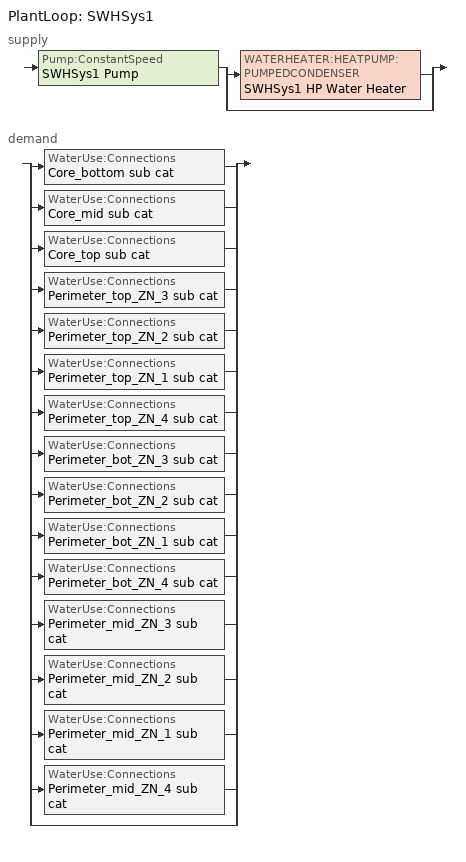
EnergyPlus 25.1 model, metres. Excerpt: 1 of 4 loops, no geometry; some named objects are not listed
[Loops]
PlantLoop 'SWHSys1'
 supply: Pump:ConstantSpeed 'SWHSys1 Pump' > split
  | WATERHEATER:HEATPUMP:PUMPEDCONDENSER 'SWHSys1 HP Water Heater'
  | bypass
 demand: split
  | WaterUse:Connections 'Core_bottom sub cat'
  | WaterUse:Connections 'Core_mid sub cat'
  | WaterUse:Connections 'Core_top sub cat'
  | WaterUse:Connections 'Perimeter_top_ZN_3 sub cat'
  | WaterUse:Connections 'Perimeter_top_ZN_2 sub cat'
  | WaterUse:Connections 'Perimeter_top_ZN_1 sub cat'
  | WaterUse:Connections 'Perimeter_top_ZN_4 sub cat'
  | WaterUse:Connections 'Perimeter_bot_ZN_3 sub cat'
  | WaterUse:Connections 'Perimeter_bot_ZN_2 sub cat'
  | WaterUse:Connections 'Perimeter_bot_ZN_1 sub cat'
  | WaterUse:Connections 'Perimeter_bot_ZN_4 sub cat'
  | WaterUse:Connections 'Perimeter_mid_ZN_3 sub cat'
  | WaterUse:Connections 'Perimeter_mid_ZN_2 sub cat'
  | WaterUse:Connections 'Perimeter_mid_ZN_1 sub cat'
  | WaterUse:Connections 'Perimeter_mid_ZN_4 sub cat'
  | bypass
[Sizing:Plant]
SWHSys1: Loop Type=Heating; Design Loop Exit Temperature=60; Loop Design Temperature Difference=5
[FAN:ONOFF]
SWHSys1 HP Water Heater Fan: Availability Schedule=Always_On; Fan Total Efficiency=0.7; Pressure Rise=100; Maximum Flow Rate=0.33563; Motor Efficiency=0.9; Motor In Airstream Fraction=1; EndUse Subcategory=General
[COIL:WATERHEATING:AIRTOWATERHEATPUMP:VARIABLESPEED]
SWHSys1 HP Water Heater VS Coil: Number of Speeds=10; Nominal Speed Level=10; Rated Water Heating Capacity=5000; Rated Evaporator Inlet Air DryBulb Temperature=29.44; Rated Evaporator Inlet Air WetBulb Temperature=22.22; Rated Condenser Inlet Water Temperature=55.72; Rated Evaporator Air Flow Rate=0.33563; Rated Condenser Water Flow Rate=0.00025; Evaporator Fan Power Included in Rated COP=No; Condenser Pump Power Included in Rated COP=No; Condenser Pump Heat Included in Rated Heating Capacity and Rated COP=No; Fraction of Condenser Pump Heat to Water=0.1; Crankcase Heater Capacity=0; Maximum Ambient Temperature for Crankcase Heater Operation=10; Evaporator Air Temperature Type for Curve Objects=WetBulbTemperature; Part Load Fraction Correlation Curve=ASIHP_WHPLF; Rated Water Heating Capacity at Speed 1=1000; Rated Water Heating COP at Speed 1=4.5; Rated Sensible Heat Ratio at Speed 1=0.85; Speed 1 Reference Unit Rated Air Flow Rate=0.067126; Speed 1 Reference Unit Rated Water Flow Rate=5e-05; Speed 1 Reference Unit Water Pump Input Power At Rated Conditions=20; Speed 1 Total WH Capacity Function of Temperature Curve=ASIHP_WHCapFT; Speed 1 Total WH Capacity Function of Air Flow Fraction Curve=ASIHP_Constant; Speed 1 Total WH Capacity Function of Water Flow Fraction Curve=ASIHP_Constant; Speed 1 COP Function of Temperature Curve=ASIHP_WHCOPFT; Speed 1 COP Function of Air Flow Fraction Curve=ASIHP_Constant; Speed 1 COP Function of Water Flow Fraction Curve=ASIHP_Constant; Rated Water Heating Capacity at Speed 2=1400; Rated Water Heating COP at Speed 2=4.5; Rated Sensible Heat Ratio at Speed 2=0.85; Speed 2 Reference Unit Rated Air Flow Rate=0.093976; Speed 2 Reference Unit Rated Water Flow Rate=7e-05; Speed 2 Reference Unit Water Pump Input Power At Rated Conditions=28; Speed 2 Total WH Capacity Function of Temperature Curve=ASIHP_WHCapFT; Speed 2 Total WH Capacity Function of Air Flow Fraction Curve=ASIHP_Constant; Speed 2 Total WH Capacity Function of Water Flow Fraction Curve=ASIHP_Constant; Speed 2 COP Function of Temperature Curve=ASIHP_WHCOPFT; Speed 2 COP Function of Air Flow Fraction Curve=ASIHP_Constant; Speed 2 COP Function of Water Flow Fraction Curve=ASIHP_Constant; Rated Water Heating Capacity at speed 3=1800; Rated Water Heating COP at Speed 3=4.4; Rated Sensible Heat Ratio at Speed 3=0.85; Speed 3 Reference Unit Rated Air Flow Rate=0.120827; Speed 3 Reference Unit Rated Water Flow Rate=9e-05; Speed 3 Reference Unit Water Pump Input Power At Rated Conditions=36; Speed 3 Total WH Capacity Function of Temperature Curve=ASIHP_WHCapFT; Speed 3 Total WH Capacity Function of Air Flow Fraction Curve=ASIHP_Constant; Speed 3 Total WH Capacity Function of Water Flow Fraction Curve=ASIHP_Constant; Speed 3 COP Function of Temperature Curve=ASIHP_WHCOPFT; Speed 3 COP Function of Air Flow Fraction Curve=ASIHP_Constant; Speed 3 COP Function of Water Flow Fraction Curve=ASIHP_Constant; Rated Water Heating Capacity at Speed 4=2200; Rated Water Heating COP at Speed 4=4.3; Rated Sensible Heat Ratio at Speed 4=0.85; Speed 4 Reference Unit Rated Air Flow Rate=0.147677; Speed 4 Reference Unit Rated Water Flow Rate=0.00011; Speed 4 Reference Unit Water Pump Input Power At Rated Conditions=44; Speed 4 Total WH Capacity Function of Temperature Curve=ASIHP_WHCapFT; Speed 4 Total WH Capacity Function of Air Flow Fraction Curve=ASIHP_Constant; Speed 4 Total WH Capacity Function of Water Flow Fraction Curve=ASIHP_Constant; Speed 4 COP Function of Temperature Curve=ASIHP_WHCOPFT; Speed 4 COP Function of Air Flow Fraction Curve=ASIHP_Constant; Speed 4 COP Function of Water Flow Fraction Curve=ASIHP_Constant; Rated Water Heating Capacity at Speed 5=2600; Rated Water Heating COP at Speed 5=4.2; Rated Sensible Heat Ratio at Speed 5=0.85; Speed 5 Reference Unit Rated Air Flow Rate=0.174528; Speed 5 Reference Unit Rated Water Flow Rate=0.00013; Speed 5 Reference Unit Water Pump Input Power At Rated Conditions=52; Speed 5 Total WH Capacity Function of Temperature Curve=ASIHP_WHCapFT; Speed 5 Total WH Capacity Function of Air Flow Fraction Curve=ASIHP_Constant; Speed 5 Total WH Capacity Function of Water Flow Fraction Curve=ASIHP_Constant; Speed 5 COP Function of Temperature Curve=ASIHP_WHCOPFT; Speed 5 COP Function of Air Flow Fraction Curve=ASIHP_Constant; Speed 5 COP Function of Water Flow Fraction Curve=ASIHP_Constant; Rated Water Heating Capacity at Speed 6=3000; Rated Water Heating COP at Speed 6=4.1; Rated Sensible Heat Ratio at Speed 6=0.85; Speed 6 Reference Unit Rated Air Flow Rate=0.201378; Speed 6 Reference Unit Rated Water Flow Rate=0.00015; Speed 6 Reference Unit Water Pump Input Power At Rated Conditions=60; Speed 6 Total WH Capacity Function of Temperature Curve=ASIHP_WHCapFT; Speed 6 Total WH Capacity Function of Air Flow Fraction Curve=ASIHP_Constant; Speed 6 Total WH Capacity Function of Water Flow Fraction Curve=ASIHP_Constant; Speed 6 COP Function of Temperature Curve=ASIHP_WHCOPFT; Speed 6 COP Function of Air Flow Fraction Curve=ASIHP_Constant; Speed 6 COP Function of Water Flow Fraction Curve=ASIHP_Constant; Rated Water Heating Capacity at Speed 7=3500; Rated Water Heating COP at Speed 7=3.9; Rated Sensible Heat Ratio at Speed 7=0.85; Speed 7 Reference Unit Rated Air Flow Rate=0.234941; Speed 7 Reference Unit Rated Water Flow Rate=0.000175; Speed 7 Reference Unit Water Pump Input Power At Rated Conditions=70; Speed 7 Total WH Capacity Function of Temperature Curve=ASIHP_WHCapFT; Speed 7 Total WH Capacity Function of Air Flow Fraction Curve=ASIHP_Constant; Speed 7 Total WH Capacity Function of Water Flow Fraction Curve=ASIHP_Constant; Speed 7 COP Function of Temperature Curve=ASIHP_WHCOPFT; Speed 7 COP Function of Air Flow Fraction Curve=ASIHP_Constant; Speed 7 COP Function of Water Flow Fraction Curve=ASIHP_Constant; Rated Water Heating Capacity at Speed 8=4000; Rated Water Heating COP at Speed 8=3.8; Rated Sensible Heat Ratio at Speed 8=0.85; Speed 8 Reference Unit Rated Air Flow Rate=0.268504; Speed 8 Reference Unit Rated Water Flow Rate=0.0002; Speed 8 Reference Unit Water Pump Input Power At Rated Conditions=80; Speed 8 Total WH Capacity Function of Temperature Curve=ASIHP_WHCapFT; Speed 8 Total WH Capacity Function of Air Flow Fraction Curve=ASIHP_Constant; Speed 8 Total WH Capacity Function of Water Flow Fraction Curve=ASIHP_Constant; Speed 8 COP Function of Temperature Curve=ASIHP_WHCOPFT; Speed 8 COP Function of Air Flow Fraction Curve=ASIHP_Constant; Speed 8 COP Function of Water Flow Fraction Curve=ASIHP_Constant; Rated Water Heating Capacity at Speed 9=4500; Rated Water Heating COP at Speed 9=3.7; Rated Sensible Heat Ratio at Speed 9=0.85; Speed 9 Reference Unit Rated Air Flow Rate=0.302067; Speed 9 Reference Unit Rated Water Flow Rate=0.000225; Speed 9 Reference Unit Water Pump Input Power At Rated Conditions=90; Speed 9 Total WH Capacity Function of Temperature Curve=ASIHP_WHCapFT; Speed 9 Total WH Capacity Function of Air Flow Fraction Curve=ASIHP_Constant; Speed 9 Total WH Capacity Function of Water Flow Fraction Curve=ASIHP_Constant; Speed 9 COP Function of Temperature Curve=ASIHP_WHCOPFT; Speed 9 COP Function of Air Flow Fraction Curve=ASIHP_Constant; Speed 9 COP Function of Water Flow Fraction Curve=ASIHP_Constant; Rated Water Heating Capacity at Speed 10=5000; Rated Water Heating COP at Speed 10=3.6; Rated Sensible Heat Ratio at Speed 10=0.85; Speed 10 Reference Unit Rated Air Flow Rate=0.33563; Speed 10 Reference Unit Rated Water Flow Rate=0.00025; Speed 10 Reference Unit Water Pump Input Power At Rated Conditions=100; Speed 10 Total WH Capacity Function of Temperature Curve=ASIHP_WHCapFT; Speed 10 Total WH Capacity Function of Air Flow Fraction Curve=ASIHP_Constant; Speed 10 Total WH Capacity Function of Water Flow Fraction Curve=ASIHP_Constant; Speed 10 COP Function of Temperature Curve=ASIHP_WHCOPFT; Speed 10 COP Function of Air Flow Fraction Curve=ASIHP_Constant; Speed 10 COP Function of Water Flow Fraction Curve=ASIHP_Constant
[Pump:ConstantSpeed]
SWHSys1 Pump: Design Flow Rate=autosize; Design Pump Head=29891; Design Power Consumption=AUTOSIZE; Motor Efficiency=0.3; Fraction of Motor Inefficiencies to Fluid Stream=0; Pump Control Type=Intermittent
[WaterHeater:Mixed]
SWHSys1 Water Heater: Tank Volume=0.378541; Setpoint Temperature Schedule=SWHSys1 Water Heater Backup Setpoint; Deadband Temperature Difference=2; Maximum Temperature Limit=82.2222; Heater Control Type=Cycle; Heater Maximum Capacity=29307.11; Heater Fuel Type=Electricity; Heater Thermal Efficiency=1; Off Cycle Parasitic Fuel Consumption Rate=0; Off Cycle Parasitic Fuel Type=Electricity; Off Cycle Parasitic Heat Fraction to Tank=0; On Cycle Parasitic Fuel Consumption Rate=0; On Cycle Parasitic Fuel Type=Electricity; Ambient Temperature Indicator=zone; Ambient Temperature Zone=CORE_BOTTOM; Off Cycle Loss Coefficient to Ambient Temperature=7.56156; On Cycle Loss Coefficient to Ambient Temperature=7.56156; Use Side Effectiveness=1; Source Side Effectiveness=1; Use Side Design Flow Rate=AUTOSIZE; Source Side Design Flow Rate=AUTOSIZE; Indirect Water Heating Recovery Time=1.5
[WATERHEATER:HEATPUMP:PUMPEDCONDENSER]
SWHSys1 HP Water Heater: Availability Schedule=Always_On; Compressor Setpoint Temperature Schedule=SHWSys1 Water Heater Setpoint Temperature Schedule; Dead Band Temperature Difference=2; Condenser Water Flow Rate=0.00025; Evaporator Air Flow Rate=0.33563; Inlet Air Configuration=OutdoorAirOnly; Tank=SWHSys1 Water Heater; DX Coil=SWHSys1 HP Water Heater VS Coil; Minimum Inlet Air Temperature for Compressor Operation=-5; Maximum Inlet Air Temperature for Compressor Operation=48.8889; Compressor Location=Outdoors; Fan=SWHSys1 HP Water Heater Fan; Fan Placement=BlowThrough; On Cycle Parasitic Electric Load=0; Off Cycle Parasitic Electric Load=0; Parasitic Heat Rejection Location=Outdoors; Tank Element Control Logic=MutuallyExclusive; Control Sensor 1 Weight=1
[PlantLoop]
SWHSys1: Fluid Type=WATER; Plant Equipment Operation Scheme=SWHSys1 Loop Operation Scheme List; Maximum Loop Temperature=60; Minimum Loop Temperature=10; Maximum Loop Flow Rate=AUTOSIZE; Minimum Loop Flow Rate=0; Plant Loop Volume=AUTOSIZE; Load Distribution Scheme=Optimal
[PlantEquipmentList]
SWHSys1 Equipment List: SWHSys1 HP Water Heater
[PlantEquipmentOperation:HeatingLoad]
SWHSys1 Operation Scheme: Load Range 1 Lower Limit=0; Load Range 1 Upper Limit=1000000000000000; Range 1 Equipment List=SWHSys1 Equipment List
[PlantEquipmentOperationSchemes]
SWHSys1 Loop Operation Scheme List: Control Scheme 1=SWHSys1 Operation Scheme; Control Scheme 1 Schedule=PlantOnSched
[SetpointManager:Scheduled]
SWHSys1 Loop Setpoint Manager: Control Variable=Temperature; Schedule=SHWSys1-Loop-Temp-Schedule; Setpoint Node or NodeList=SWHSys1 Supply Outlet Node
[WaterUse:Equipment] EndUse Subcategory=WaterUse; Peak Flow Rate=3.57511e-06; Flow Rate Fraction Schedule=BLDG_SWH_SCH
Name | Target Temperature Schedule | Hot Water Supply Temperature Schedule | Zone | Sensible Fraction Schedule | Latent Fraction Schedule
Core_bottom sub cat | Core_bottom sub cat Temp Sched | Core_bottom sub catHot Supply Temp Sched | Core_bottom | Core_bottom sub cat Sensible fract sched | Core_bottom sub cat Latent fract sched
Core_mid sub cat | Core_mid sub cat Temp Sched | Core_mid sub catHot Supply Temp Sched | Core_mid | Core_mid sub cat Sensible fract sched | Core_mid sub cat Latent fract sched
Core_top sub cat | Core_top sub cat Temp Sched | Core_top sub catHot Supply Temp Sched | Core_top | Core_top sub cat Sensible fract sched | Core_top sub cat Latent fract sched
Perimeter_top_ZN_3 sub cat | Perimeter_top_ZN_3 sub cat Temp Sched | Perimeter_top_ZN_3 sub catHot Supply Temp Sched | Perimeter_top_ZN_3 | Perimeter_top_ZN_3 sub cat Sensible fract sched | Perimeter_top_ZN_3 sub cat Latent fract sched
Perimeter_top_ZN_2 sub cat | Perimeter_top_ZN_2 sub cat Temp Sched | Perimeter_top_ZN_2 sub catHot Supply Temp Sched | Perimeter_top_ZN_2 | Perimeter_top_ZN_2 sub cat Sensible fract sched | Perimeter_top_ZN_2 sub cat Latent fract sched
Perimeter_top_ZN_1 sub cat | Perimeter_top_ZN_1 sub cat Temp Sched | Perimeter_top_ZN_1 sub catHot Supply Temp Sched | Perimeter_top_ZN_1 | Perimeter_top_ZN_1 sub cat Sensible fract sched | Perimeter_top_ZN_1 sub cat Latent fract sched
Perimeter_top_ZN_4 sub cat | Perimeter_top_ZN_4 sub cat Temp Sched | Perimeter_top_ZN_4 sub catHot Supply Temp Sched | Perimeter_top_ZN_4 | Perimeter_top_ZN_4 sub cat Sensible fract sched | Perimeter_top_ZN_4 sub cat Latent fract sched
Perimeter_bot_ZN_3 sub cat | Perimeter_bot_ZN_3 sub cat Temp Sched | Perimeter_bot_ZN_3 sub catHot Supply Temp Sched | Perimeter_bot_ZN_3 | Perimeter_bot_ZN_3 sub cat Sensible fract sched | Perimeter_bot_ZN_3 sub cat Latent fract sched
Perimeter_bot_ZN_2 sub cat | Perimeter_bot_ZN_2 sub cat Temp Sched | Perimeter_bot_ZN_2 sub catHot Supply Temp Sched | Perimeter_bot_ZN_2 | Perimeter_bot_ZN_2 sub cat Sensible fract sched | Perimeter_bot_ZN_2 sub cat Latent fract sched
Perimeter_bot_ZN_1 sub cat | Perimeter_bot_ZN_1 sub cat Temp Sched | Perimeter_bot_ZN_1 sub catHot Supply Temp Sched | Perimeter_bot_ZN_1 | Perimeter_bot_ZN_1 sub cat Sensible fract sched | Perimeter_bot_ZN_1 sub cat Latent fract sched
Perimeter_bot_ZN_4 sub cat | Perimeter_bot_ZN_4 sub cat Temp Sched | Perimeter_bot_ZN_4 sub catHot Supply Temp Sched | Perimeter_bot_ZN_4 | Perimeter_bot_ZN_4 sub cat Sensible fract sched | Perimeter_bot_ZN_4 sub cat Latent fract sched
Perimeter_mid_ZN_3 sub cat | Perimeter_mid_ZN_3 sub cat Temp Sched | Perimeter_mid_ZN_3 sub catHot Supply Temp Sched | Perimeter_mid_ZN_3 | Perimeter_mid_ZN_3 sub cat Sensible fract sched | Perimeter_mid_ZN_3 sub cat Latent fract sched
Perimeter_mid_ZN_2 sub cat | Perimeter_mid_ZN_2 sub cat Temp Sched | Perimeter_mid_ZN_2 sub catHot Supply Temp Sched | Perimeter_mid_ZN_2 | Perimeter_mid_ZN_2 sub cat Sensible fract sched | Perimeter_mid_ZN_2 sub cat Latent fract sched
Perimeter_mid_ZN_1 sub cat | Perimeter_mid_ZN_1 sub cat Temp Sched | Perimeter_mid_ZN_1 sub catHot Supply Temp Sched | Perimeter_mid_ZN_1 | Perimeter_mid_ZN_1 sub cat Sensible fract sched | Perimeter_mid_ZN_1 sub cat Latent fract sched
Perimeter_mid_ZN_4 sub cat | Perimeter_mid_ZN_4 sub cat Temp Sched | Perimeter_mid_ZN_4 sub catHot Supply Temp Sched | Perimeter_mid_ZN_4 | Perimeter_mid_ZN_4 sub cat Sensible fract sched | Perimeter_mid_ZN_4 sub cat Latent fract sched
[WaterUse:Connections]
Name | Water Use Equipment 1
Core_bottom sub cat | Core_bottom sub cat
Core_mid sub cat | Core_mid sub cat
Core_top sub cat | Core_top sub cat
Perimeter_top_ZN_3 sub cat | Perimeter_top_ZN_3 sub cat
Perimeter_top_ZN_2 sub cat | Perimeter_top_ZN_2 sub cat
Perimeter_top_ZN_1 sub cat | Perimeter_top_ZN_1 sub cat
Perimeter_top_ZN_4 sub cat | Perimeter_top_ZN_4 sub cat
Perimeter_bot_ZN_3 sub cat | Perimeter_bot_ZN_3 sub cat
Perimeter_bot_ZN_2 sub cat | Perimeter_bot_ZN_2 sub cat
Perimeter_bot_ZN_1 sub cat | Perimeter_bot_ZN_1 sub cat
Perimeter_bot_ZN_4 sub cat | Perimeter_bot_ZN_4 sub cat
Perimeter_mid_ZN_3 sub cat | Perimeter_mid_ZN_3 sub cat
Perimeter_mid_ZN_2 sub cat | Perimeter_mid_ZN_2 sub cat
Perimeter_mid_ZN_1 sub cat | Perimeter_mid_ZN_1 sub cat
Perimeter_mid_ZN_4 sub cat | Perimeter_mid_ZN_4 sub cat
[Schedule:Compact]
ALWAYS_ON; PlantOnSched: Through: 12/31, For: AllDays, Until: 24:00, 1
BLDG_SWH_SCH: Through: 12/31, For: Weekdays SummerDesignDay, Until: 05:00, 0, Until: 06:00, 0, Until: 07:00, 0.07, Until: 08:00, 0.19, Until: 09:00, 0.35, Until: 10:00, 0.38, Until: 11:00, 0.39, Until: 12:00, 0.47, Until: 13:00, 0.57, Until: 14:00, 0.54, Until: 15:00, 0.34, Until: 16:00, 0.33, Until: 17:00, 0.44, Until: 18:00, 0.26, Until: 19:00, 0.21, Until: 20:00, 0.15, Until: 21:00, 0.17, Until: 22:00, 0.08, Until: 24:00, 0.05, For: Saturday WinterDesignDay, Until: 05:00, 0, Until: 06:00, 0, Until: 07:00, 0.07, Until: 08:00, 0.11, Until: 09:00, 0.15, Until: 10:00, 0.21, Until: 11:00, 0.19, Until: 12:00, 0.23, Until: 13:00, 0.2, Until: 14:00, 0.19, Until: 15:00, 0.15, Until: 16:00, 0.13, Until: 17:00, 0.14, Until: 19:00, 0.07, Until: 22:00, 0, Until: 24:00, 0, For:Sunday Holidays AllOtherDays, Until: 05:00, 0, Until: 06:00, 0, Until: 11:00, 0.04, Until: 13:00, 0.06, Until: 14:00, 0.09, Until: 15:00, 0.06, Until: 18:00, 0.04, Until: 22:00, 0, Until: 24:00, 0
Core_bottom sub cat Latent fract sched; Core_mid sub cat Latent fract sched; Core_top sub cat Latent fract sched; Perimeter_top_ZN_3 sub cat Latent fract sched; Perimeter_top_ZN_2 sub cat Latent fract sched; Perimeter_top_ZN_1 sub cat Latent fract sched; Perimeter_top_ZN_4 sub cat Latent fract sched; Perimeter_bot_ZN_3 sub cat Latent fract sched; Perimeter_bot_ZN_2 sub cat Latent fract sched; Perimeter_bot_ZN_1 sub cat Latent fract sched; Perimeter_bot_ZN_4 sub cat Latent fract sched; Perimeter_mid_ZN_3 sub cat Latent fract sched; Perimeter_mid_ZN_2 sub cat Latent fract sched; Perimeter_mid_ZN_1 sub cat Latent fract sched; Perimeter_mid_ZN_4 sub cat Latent fract sched: Through: 12/31, For: AllDays, Until: 24:00, 0.05
Core_bottom sub cat Sensible fract sched; Core_mid sub cat Sensible fract sched; Core_top sub cat Sensible fract sched; Perimeter_top_ZN_3 sub cat Sensible fract sched; Perimeter_top_ZN_2 sub cat Sensible fract sched; Perimeter_top_ZN_1 sub cat Sensible fract sched; Perimeter_top_ZN_4 sub cat Sensible fract sched; Perimeter_bot_ZN_3 sub cat Sensible fract sched; Perimeter_bot_ZN_2 sub cat Sensible fract sched; Perimeter_bot_ZN_1 sub cat Sensible fract sched; Perimeter_bot_ZN_4 sub cat Sensible fract sched; Perimeter_mid_ZN_3 sub cat Sensible fract sched; Perimeter_mid_ZN_2 sub cat Sensible fract sched; Perimeter_mid_ZN_1 sub cat Sensible fract sched; Perimeter_mid_ZN_4 sub cat Sensible fract sched: Through: 12/31, For: AllDays, Until: 24:00, 0.2
Core_bottom sub cat Temp Sched; Core_mid sub cat Temp Sched; Core_top sub cat Temp Sched; Perimeter_top_ZN_3 sub cat Temp Sched; Perimeter_top_ZN_2 sub cat Temp Sched; Perimeter_top_ZN_1 sub cat Temp Sched; Perimeter_top_ZN_4 sub cat Temp Sched; Perimeter_bot_ZN_3 sub cat Temp Sched; Perimeter_bot_ZN_2 sub cat Temp Sched; Perimeter_bot_ZN_1 sub cat Temp Sched; Perimeter_bot_ZN_4 sub cat Temp Sched; Perimeter_mid_ZN_3 sub cat Temp Sched; Perimeter_mid_ZN_2 sub cat Temp Sched; Perimeter_mid_ZN_1 sub cat Temp Sched; Perimeter_mid_ZN_4 sub cat Temp Sched; SHWSys1-Loop-Temp-Schedule; SHWSys1 Water Heater Setpoint Temperature Schedule: Through: 12/31, For: AllDays, Until: 24:00, 60
Core_bottom sub catHot Supply Temp Sched; Core_mid sub catHot Supply Temp Sched; Core_top sub catHot Supply Temp Sched; Perimeter_top_ZN_3 sub catHot Supply Temp Sched; Perimeter_top_ZN_2 sub catHot Supply Temp Sched; Perimeter_top_ZN_1 sub catHot Supply Temp Sched; Perimeter_top_ZN_4 sub catHot Supply Temp Sched; Perimeter_bot_ZN_3 sub catHot Supply Temp Sched; Perimeter_bot_ZN_2 sub catHot Supply Temp Sched; Perimeter_bot_ZN_1 sub catHot Supply Temp Sched; Perimeter_bot_ZN_4 sub catHot Supply Temp Sched; Perimeter_mid_ZN_3 sub catHot Supply Temp Sched; Perimeter_mid_ZN_2 sub catHot Supply Temp Sched; Perimeter_mid_ZN_1 sub catHot Supply Temp Sched; Perimeter_mid_ZN_4 sub catHot Supply Temp Sched: Through: 12/31, For: AllDays, Until: 24:00, 55
[SCHEDULE:COMPACT]
SWHSys1 Water Heater Backup Setpoint: Through: 12/31, For: AllDays, Until: 24:00, 55
[CURVE:QUADRATIC] Coefficient3 x2=0; Minimum Value of x=0
Name | Coefficient1 Constant | Coefficient2 x | Maximum Value of x
ASIHP_WHPLF | 0.75 | 0.25 | 1
ASIHP_Constant | 1 | 0 | 2
[CURVE:BIQUADRATIC] Minimum Value of x=0; Maximum Value of x=40; Minimum Value of y=20; Maximum Value of y=90; Minimum Curve Output=0
Name | Coefficient1 Constant | Coefficient2 x | Coefficient3 x2 | Coefficient4 y | Coefficient5 y2 | Coefficient6 xy
ASIHP_WHCapFT | 0.369827 | 0.043341 | -0.00023 | 0.000466 | 2.6e-05 | -0.00027
ASIHP_WHCOPFT | 1.19713 | 0.077849 | -1.6e-06 | -0.02675 | 0.000296 | -0.00112
